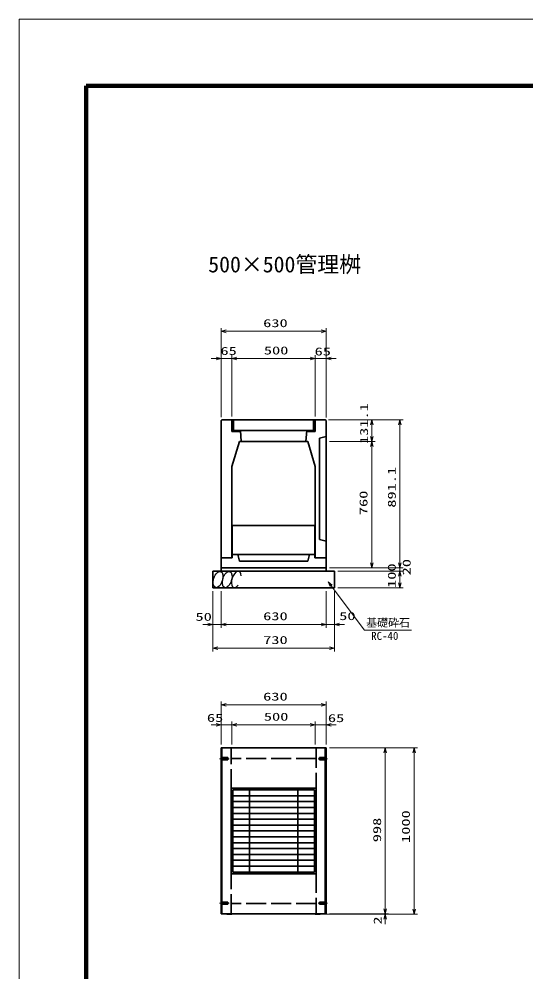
# Model space of a CAD drawing. Units: millimetres on the paper. Extents: x 0 to 841, y 0 to 594.
# Drawn here: x 0 to 152.2, y 307.6 to 594 of the extents above; entities that cross this region are included whole.
import ezdxf
from ezdxf.enums import TextEntityAlignment as Align

# ---------------------------------------------------------------- set-up
doc = ezdxf.new("R2010")
doc.units = ezdxf.units.MM
doc.linetypes.add('DASHED', pattern=[7.5, 6, -1.5])
doc.linetypes.add('USER2', pattern=[18.5, 12, -1.5, 3.5, -1.5])
for name, color, linetype, lineweight in [('D-BMK（構造物基準線）', 2, 'USER2', 18), ('D-STR-DIM（寸法）', 7, 'Continuous', 13), ('D-STR-HTXT(基礎砕石-旗)', 7, 'Continuous', 13), ('D-STR-STRF(グリ)', 7, 'Continuous', 25), ('D-STR（構造物）', 1, 'Continuous', 35), ('D-TTL-LINE（区切線）', 7, 'Continuous', 18), ('D-TTL（外枠）', 2, 'Continuous', 140)]:
    doc.layers.add(name, color=color, linetype=linetype, lineweight=lineweight)
doc.layers.add('D-STR-TXT(文字)', color=7, linetype='Continuous')
doc.styles.add('ＭＳ ゴシック', font='')
doc.styles.get('ＭＳ ゴシック').set_extended_font_data('MS Gothic')

# ---------------------------------------------------------------- blocks, each defined once
blk = doc.blocks.new('_Open30')
at = {"color": 7, "linetype": 'Continuous', "lineweight": 13}
for p, q in [((-1, 0.2679), (0, 0)), ((0, 0), (-1, -0.2679)), ((0, 0), (-1, 0))]:
    blk.add_line(p, q, dxfattribs=at)

msp = doc.modelspace()

# ---------------------------------------------------------------- linework, layer by layer
at = {"layer": 'D-BMK（構造物基準線）'}
for p, q in [((60.208, 371.685), (63.057, 371.685)), ((92.632, 371.685), (89.782, 371.685)), ((60.208, 328.285), (63.057, 328.285)), ((92.632, 328.285), (89.782, 328.285))]:
    msp.add_line(p, q, dxfattribs=at)
at = {"layer": 'D-STR-DIM（寸法）'}
for p, q in [((60.67, 492.94), (60.67, 501.148)), ((62.17, 500.148), (90.67, 500.148)), ((92.17, 492.945), (92.17, 501.148)), ((60.67, 474.342), (60.67, 492.94)), ((63.92, 474.527), (63.92, 492.94)), ((63.92, 475.527), (63.92, 492.94)), ((88.92, 474.527), (88.92, 492.945)), ((88.92, 475.527), (88.92, 492.94)), ((92.17, 474.289), (92.17, 492.945)), ((59.17, 491.94), (57.67, 491.94)), ((60.67, 491.94), (63.92, 491.94)), ((65.42, 491.94), (66.92, 491.94)), ((65.42, 491.94), (87.42, 491.94)), ((87.42, 491.945), (85.92, 491.945)), ((88.92, 491.945), (92.17, 491.945)), ((93.67, 491.945), (95.17, 491.945)), ((92.92, 473.587), (115.372, 473.587)), ((92.92, 473.587), (106.874, 473.587)), ((105.874, 468.534), (105.874, 472.087)), ((114.372, 430.534), (114.372, 472.087)), ((93.17, 467.034), (106.874, 467.034)), ((93.17, 467.034), (106.874, 467.034)), ((105.874, 430.534), (105.874, 465.534)), ((114.372, 430.534), (114.372, 432.034)), ((93.17, 429.034), (115.372, 429.034)), ((93.17, 429.034), (106.874, 429.034)), ((93.17, 429.034), (115.372, 429.034)), ((95.67, 428.034), (115.372, 428.034)), ((95.67, 428.034), (115.372, 428.034)), ((114.372, 428.034), (114.372, 429.034)), ((114.372, 424.534), (114.372, 426.534)), ((114.372, 426.534), (114.372, 425.034)), ((58.17, 422.034), (58.17, 411.067)), ((58.17, 421.034), (58.17, 403.91)), ((60.67, 422.034), (60.67, 411.067)), ((60.67, 422.034), (60.67, 411.067)), ((92.17, 422.034), (92.17, 411.067)), ((92.17, 421.034), (92.17, 411.067)), ((94.67, 422.034), (94.67, 411.067)), ((94.67, 421.034), (94.67, 403.91)), ((95.67, 423.034), (115.372, 423.034)), ((56.67, 412.067), (55.17, 412.067)), ((58.17, 412.067), (60.67, 412.067)), ((62.17, 412.067), (63.67, 412.067)), ((62.17, 412.067), (90.67, 412.067)), ((90.67, 412.067), (89.17, 412.067)), ((92.17, 412.067), (94.67, 412.067)), ((96.17, 412.067), (97.67, 412.067)), ((59.67, 404.91), (93.17, 404.91)), ((60.67, 375.935), (60.67, 388.912)), ((62.17, 387.912), (90.67, 387.912)), ((92.17, 382.892), (92.17, 388.912)), ((59.17, 381.861), (57.67, 381.861)), ((60.67, 375.935), (60.67, 382.861)), ((60.67, 381.861), (63.92, 381.861)), ((63.92, 375.935), (63.92, 382.861)), ((63.92, 375.935), (63.92, 382.861)), ((65.42, 381.861), (87.42, 381.861)), ((65.42, 381.861), (66.92, 381.861)), ((87.42, 381.861), (85.92, 381.861)), ((88.92, 375.935), (88.92, 382.861)), ((88.92, 375.935), (88.92, 382.861)), ((88.92, 381.861), (92.17, 381.861)), ((92.17, 375.935), (92.17, 382.861)), ((93.67, 381.861), (95.17, 381.861)), ((93.17, 374.935), (110.958, 374.935)), ((109.958, 326.535), (109.958, 373.435)), ((110.958, 374.935), (119.598, 374.935)), ((118.598, 326.435), (118.598, 373.435)), ((109.958, 326.535), (109.958, 328.035)), ((91.92, 324.935), (110.958, 324.935)), ((93.17, 325.035), (110.958, 325.035)), ((93.17, 325.035), (110.958, 325.035)), ((108.521, 324.935), (119.598, 324.935)), ((109.958, 325.035), (109.958, 324.935)), ((109.958, 323.435), (109.958, 321.935))]:
    msp.add_line(p, q, dxfattribs=at)
at = {"layer": 'D-STR-HTXT(基礎砕石-旗)'}
msp.add_lwpolyline([(117.791, 410.337), (103.688, 410.337), (93.684, 423.663)], dxfattribs=at)
at = {"layer": 'D-STR-STRF(グリ)'}
for centre in [(59.764, 425.558), (62.486, 425.558)]:
    msp.add_ellipse(centre, major_axis=(0.79, 2.421), ratio=0.5139, dxfattribs=at)
msp.add_ellipse((65.226, 425.558), major_axis=(0.79, 2.421), ratio=0.5139, start_param=5.3575563, end_param=10.3750652, dxfattribs=at)
at = {"layer": 'D-STR（構造物）'}
for p, q in [((60.92, 473.587), (60.67, 473.342)), ((60.67, 473.342), (60.67, 432.034)), ((60.92, 473.587), (91.92, 473.587)), ((63.92, 473.587), (63.92, 470.037)), ((64.22, 473.587), (64.22, 470.337)), ((64.42, 473.587), (88.42, 473.587)), ((64.42, 473.587), (64.42, 470.337)), ((88.42, 473.587), (88.42, 470.337)), ((88.62, 473.587), (88.62, 470.337)), ((88.92, 473.587), (88.92, 470.037)), ((91.92, 473.587), (92.17, 473.342)), ((92.17, 473.342), (92.17, 432.034)), ((63.92, 470.037), (66.42, 470.037)), ((64.22, 470.337), (66.42, 470.337)), ((64.42, 470.337), (88.42, 470.337)), ((66.42, 470.337), (66.42, 470.037)), ((66.47, 470.337), (66.72, 467.034)), ((86.37, 470.337), (86.12, 467.034)), ((88.62, 470.337), (86.42, 470.337)), ((86.42, 470.337), (86.42, 470.037)), ((86.42, 470.037), (88.92, 470.037)), ((63.92, 459.534), (66.17, 467.034)), ((66.17, 467.034), (86.67, 467.034)), ((88.92, 459.534), (86.67, 467.034)), ((90.17, 468.034), (92.17, 468.534)), ((90.17, 437.534), (90.17, 468.034)), ((63.92, 459.534), (63.92, 432.034)), ((88.92, 459.534), (88.92, 432.034)), ((63.995, 441.784), (88.845, 441.784)), ((63.995, 441.784), (63.995, 432.034)), ((88.845, 441.784), (88.845, 432.034)), ((90.17, 437.534), (92.17, 437.034)), ((63.995, 433.034), (88.845, 433.034)), ((66.17, 431.034), (65.67, 433.034)), ((86.67, 431.034), (87.17, 433.034)), ((60.67, 428.034), (60.67, 432.034)), ((60.67, 432.034), (63.995, 432.034)), ((60.67, 432.034), (63.92, 432.034)), ((66.17, 431.034), (86.67, 431.034)), ((92.17, 432.034), (88.845, 432.034)), ((88.92, 432.034), (92.17, 432.034)), ((92.17, 428.034), (92.17, 432.034)), ((58.17, 428.034), (58.17, 423.034)), ((58.17, 428.034), (94.67, 428.034)), ((60.67, 429.034), (92.17, 429.034)), ((94.67, 428.034), (94.67, 423.034)), ((58.17, 423.034), (94.67, 423.034)), ((60.67, 325.035), (60.67, 374.935)), ((60.67, 374.935), (92.17, 374.935)), ((60.92, 325.035), (60.92, 374.935)), ((91.92, 374.935), (91.92, 325.035)), ((92.17, 374.935), (92.17, 325.035)), ((63.67, 337.135), (63.67, 362.835)), ((63.67, 362.835), (89.17, 362.835)), ((64.17, 337.63), (64.17, 362.34)), ((64.17, 362.34), (88.67, 362.34)), ((69.17, 337.63), (69.17, 362.34)), ((83.67, 337.63), (83.67, 362.34)), ((88.67, 337.63), (88.67, 362.34)), ((89.17, 337.135), (89.17, 362.835)), ((64.17, 360.575), (88.67, 360.575)), ((64.17, 358.81), (88.67, 358.81)), ((64.17, 357.045), (88.67, 357.045)), ((64.17, 355.28), (88.67, 355.28)), ((64.17, 353.515), (88.67, 353.515)), ((64.17, 351.75), (88.67, 351.75)), ((64.17, 349.985), (88.67, 349.985)), ((64.17, 348.22), (88.67, 348.22)), ((64.17, 346.455), (88.67, 346.455)), ((64.17, 344.69), (88.67, 344.69)), ((64.17, 342.925), (88.67, 342.925)), ((64.17, 341.16), (88.67, 341.16)), ((64.17, 339.395), (88.67, 339.395)), ((63.67, 337.135), (89.17, 337.135)), ((64.17, 337.63), (88.67, 337.63)), ((92.17, 325.035), (60.67, 325.035)), ((62.42, 324.935), (62.32, 325.035)), ((63.92, 324.935), (62.42, 324.935)), ((63.92, 324.935), (64.02, 325.035)), ((88.92, 324.935), (88.82, 325.035)), ((88.92, 324.935), (90.42, 324.935)), ((90.42, 324.935), (90.52, 325.035))]:
    msp.add_line(p, q, dxfattribs=at)
at = {"layer": 'D-STR（構造物）', "linetype": 'DASHED'}
for p, q in [((63.67, 325.035), (63.67, 374.935)), ((89.17, 374.935), (89.17, 325.035)), ((60.67, 372.035), (62.67, 372.035)), ((60.67, 371.335), (62.67, 371.335)), ((62.67, 371.335), (62.67, 372.035)), ((89.177, 371.753), (63.677, 371.753)), ((92.17, 372.035), (90.17, 372.035)), ((90.17, 371.335), (90.17, 372.035)), ((92.17, 371.335), (90.17, 371.335)), ((60.67, 328.635), (62.67, 328.635)), ((60.67, 327.935), (62.67, 327.935)), ((62.67, 328.635), (62.67, 327.935)), ((89.177, 328.217), (63.677, 328.217)), ((90.17, 328.635), (90.17, 327.935)), ((92.17, 328.635), (90.17, 328.635)), ((92.17, 327.935), (90.17, 327.935))]:
    msp.add_line(p, q, dxfattribs=at)
at = {"layer": 'D-TTL-LINE（区切線）'}
for p, q in [((841, 594), (0, 594)), ((0, 594), (0, 0))]:
    msp.add_line(p, q, dxfattribs=at)
at = {"layer": 'D-TTL（外枠）'}
for p, q in [((820.9, 573.9), (20.1, 573.9)), ((20.1, 573.9), (20.1, 20.1))]:
    msp.add_line(p, q, dxfattribs=at)

# ---------------------------------------------------------------- block references
at = {"layer": 'D-STR-DIM（寸法）', "xscale": 1.5, "yscale": 1.5}
for p, rotation in [((60.67, 500.148), 180), ((63.92, 491.94), 180), ((63.92, 491.94), 180), ((92.17, 491.945), 180), ((105.874, 473.587), 90), ((114.372, 473.587), 90), ((105.874, 467.034), 270), ((105.874, 467.034), 90), ((105.874, 429.034), 270), ((114.372, 429.034), 270), ((114.372, 429.034), 270), ((114.372, 428.034), 90), ((114.372, 428.034), 90), ((114.372, 423.034), 270), ((60.67, 412.067), 180), ((60.67, 412.067), 180), ((94.67, 412.067), 180), ((58.17, 404.91), 180), ((60.67, 387.912), 180), ((63.92, 381.861), 180), ((63.92, 381.861), 180), ((92.17, 381.861), 180), ((109.958, 374.935), 90), ((118.598, 374.935), 90), ((109.958, 325.035), 270), ((109.958, 325.035), 270), ((109.958, 324.935), 90), ((118.598, 324.935), 270)]:
    msp.add_blockref('_Open30', p, dxfattribs=dict(at, rotation=rotation))
for p in [(92.17, 500.148), (60.67, 491.94), (88.92, 491.945), (88.92, 491.94), (58.17, 412.067), (92.17, 412.067), (92.17, 412.067), (94.67, 404.91), (92.17, 387.912), (60.67, 381.861), (88.92, 381.861), (88.92, 381.861)]:
    msp.add_blockref('_Open30', p, dxfattribs=at)
at = {"layer": 'D-STR-HTXT(基礎砕石-旗)', "xscale": 1.5, "yscale": 1.5, "rotation": 126.89552}
msp.add_blockref('_Open30', (92.783, 424.863), dxfattribs=at)

# ---------------------------------------------------------------- texts
at = {"layer": 'D-STR-DIM（寸法）', "style": 'ＭＳ ゴシック', "width": 1.5}
for s, p in [('630', (73.295, 500.686)), ('500', (73.503, 492.477)), ('65', (60.467, 492.333)), ('65', (88.735, 492.168)), ('50', (52.972, 412.434)), ('630', (73.295, 412.605)), ('50', (96.121, 412.642)), ('730', (73.295, 405.447)), ('630', (73.295, 388.449)), ('65', (56.401, 382.05)), ('500', (73.503, 382.399)), ('65', (92.735, 381.985))]:
    msp.add_text(s, height=2.405, dxfattribs=at).set_placement(p, align=Align.BOTTOM_LEFT)
for s, p in [('131.1', (105.499, 466.288)), ('891.1', (113.835, 447.144)), ('760', (105.337, 444.909)), ('100', (113.835, 423.034)), ('20', (118.287, 426.816)), ('1000', (118.061, 346.393)), ('998', (109.421, 346.61)), ('2', (109.596, 321.847))]:
    msp.add_text(s, height=2.405, rotation=90, dxfattribs=at).set_placement(p, align=Align.BOTTOM_LEFT)
at = {"layer": 'D-STR-HTXT(基礎砕石-旗)', "style": 'ＭＳ ゴシック'}
for s, p in [('基礎砕石', (104.223, 410.672)), ('RC-40', (105.711, 406.687))]:
    msp.add_text(s, height=2.405, dxfattribs=at).set_placement(p, align=Align.BOTTOM_LEFT)
at = {"layer": 'D-STR-TXT(文字)', "style": 'ＭＳ ゴシック'}
msp.add_text('500×500管理桝', height=4.811, dxfattribs=at).set_placement((56.792, 516.419), align=Align.BOTTOM_LEFT)

doc.saveas('drawing.dxf')
